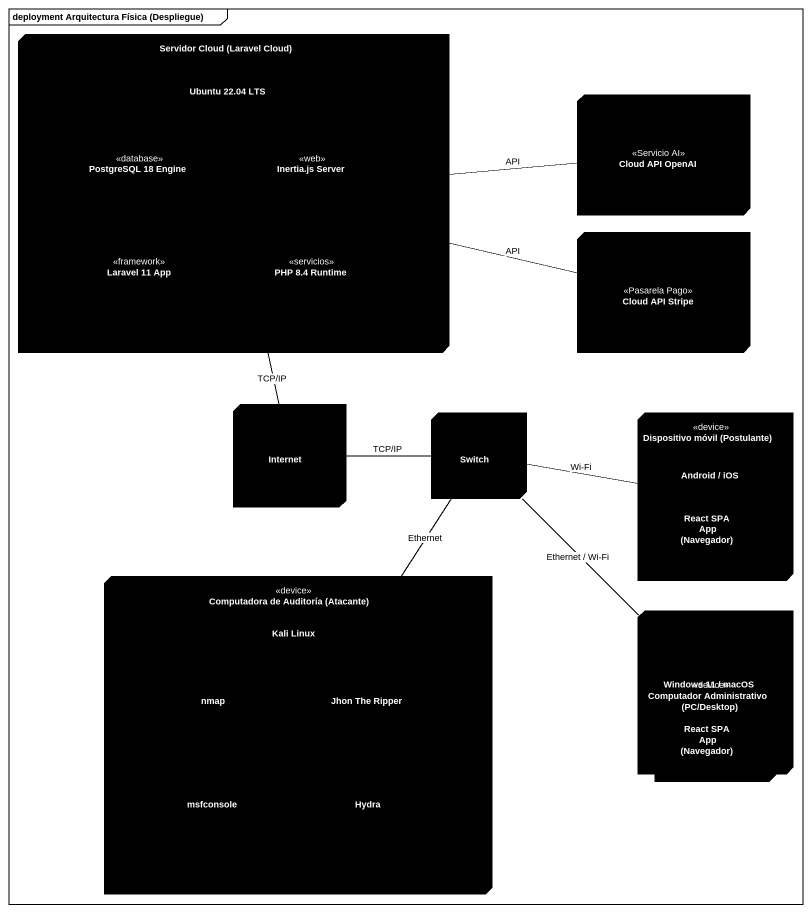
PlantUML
@startuml
mainframe deployment Arquitectura Física (Despliegue)
node "Servidor Cloud (Laravel Cloud)" as Servidor_Cloud_Laravel_Cloud #000000 {
  node "Ubuntu 22.04 LTS" as Ubuntu_22_04_LTS #000000 {
    component "PostgreSQL 18 Engine" as PostgreSQL_18_Engine <<database>> #000000
    component "Inertia.js Server" as Inertia_js_Server <<web>> #000000
    component "Laravel 11 App" as Laravel_11_App <<framework>> #000000
    component "PHP 8.4 Runtime" as PHP_8_4_Runtime <<servicios>> #000000
  }
}
node "Cloud API OpenAI" as Cloud_API_OpenAI <<Servicio AI>> #000000
node "Cloud API Stripe" as Cloud_API_Stripe <<Pasarela Pago>> #000000
node Internet #000000
node Switch #000000
node "Dispositivo móvil (Postulante)" as Dispositivo_móvil_Postulante <<device>> #000000 {
  node "Android / iOS" as Android_iOS #000000 {
    component "React SPA App (Navegador)" as React_SPA_App_Navegador #000000
  }
}
node "Computadora de Auditoría (Atacante)" as Computadora_de_Auditoría <<device>> #000000 {
  node "Kali Linux" as Kali_Linux #000000 {
    component nmap #000000
    component "Jhon The Ripper" as Jhon_The_Ripper #000000
    component msfconsole #000000
    component Hydra #000000
  }
}
node "Computador Administrativo (PC/Desktop)" as Computador_Administrativo <<device>> #000000
node "Windows 11 / macOS" as Windows_11_macOS #000000 {
  component "React SPA App (Navegador)" as React_SPA_App_Navegador_2 #000000
}
Servidor_Cloud_Laravel_Cloud -right- Cloud_API_OpenAI : API
Servidor_Cloud_Laravel_Cloud -right- Cloud_API_Stripe : API
Servidor_Cloud_Laravel_Cloud -- Internet : TCP/IP
Internet -right- Switch : TCP/IP
Switch -right- Dispositivo_móvil_Postulante : Wi-Fi
Switch -- Computadora_de_Auditoría : Ethernet
Switch -- Computador_Administrativo : Ethernet / Wi-Fi
@enduml
